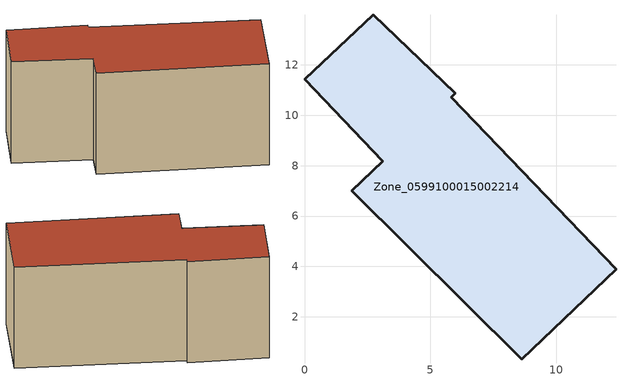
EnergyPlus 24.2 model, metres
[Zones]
Zone_0599100015002214
 floor ground (C_G): 0,11.44 2.73,13.99 5.98,10.88 5.82,10.71 12.36,3.89 8.62,0.32 1.87,7 3.11,8.18 z0.8
 wall outside (C_F): 5.82,10.71 5.98,10.88 2.73,13.99 0,11.44 3.11,8.18 1.87,7 8.62,0.32 12.36,3.89 5.82,10.71 z0.8:7.04
 roof outside (C_R): 8.62,0.32 12.36,3.89 5.82,10.71 5.98,10.88 2.73,13.99 0,11.44 3.11,8.18 1.87,7 z7.04
[BUILDING]
Pand.0599100015002214: North Axis=0; Terrain=City; Loads Convergence Tolerance Value=0.04; Temperature Convergence Tolerance Value=0.4; Solar Distribution=FullExterior; Maximum Number of Warmup Days=25; Minimum Number of Warmup Days=1
[Site:Location]
Rotterdam.The.Hague.AP_ZH_NLD Design_Conditions: Latitude=51.96; Longitude=4.45; Time Zone=1; Elevation=-4.5
[SITE:GROUNDTEMPERATURE:BUILDINGSURFACE]
18, 18, 18, 18, 18, 18, 18, 18, 18, 18, 18, 18
[MATERIAL] Thermal Absorptance=0.9; Solar Absorptance=0.7; Visible Absorptance=0.7
Name | Roughness | Thickness | Conductivity | Density | Specific Heat
G.TC.1975-1991 | MediumSmooth | 0.15 | 0.288461 | 540 | 1210
F.TC.1975-1991 | Rough | 0.3 | 0.230769 | 1920 | 840
R.TC.1975-1991 | MediumRough | 0.2 | 0.153846 | 1500 | 1000
[CONSTRUCTION]
C_G: G.TC.1975-1991
C_F: F.TC.1975-1991
C_R: R.TC.1975-1991
[ZONE]
Zone_0599100015002214: Type=1; Multiplier=1; Ceiling Height=Autocalculate; Volume=Autocalculate; Floor Area=autocalculate; Part of Total Floor Area=Yes
[ZONEINFILTRATION:DESIGNFLOWRATE]
Infil_Zone_0599100015002214: Zone or ZoneList or Space or SpaceList=Zone_0599100015002214; Schedule=AlwaysOn; Design Flow Rate Calculation Method=Flow/Area; Flow Rate per Floor Area=0.003; Constant Term Coefficient=1; Temperature Term Coefficient=0; Velocity Term Coefficient=0; Velocity Squared Term Coefficient=0
[HVACTEMPLATE:ZONE:IDEALLOADSAIRSYSTEM]
Zone_0599100015002214: Maximum Heating Supply Air Temperature=50; Minimum Cooling Supply Air Temperature=13; Maximum Heating Supply Air Humidity Ratio=0.0156; Minimum Cooling Supply Air Humidity Ratio=0.0077; Heating Limit=NoLimit; Cooling Limit=NoLimit; Dehumidification Control Type=ConstantSensibleHeatRatio; Cooling Sensible Heat Ratio=0.7; Dehumidification Setpoint=60; Humidification Control Type=None; Humidification Setpoint=30; Outdoor Air Method=None; Outdoor Air Flow Rate per Person=0.00944; Outdoor Air Flow Rate per Zone Floor Area=0; Outdoor Air Flow Rate per Zone=0; Demand Controlled Ventilation Type=None; Outdoor Air Economizer Type=NoEconomizer; Heat Recovery Type=None; Sensible Heat Recovery Effectiveness=0.7; Latent Heat Recovery Effectiveness=0.65
[ZONECONTROL:THERMOSTAT]
ThermostatControl_Zone_0599100015002214: Zone or ZoneList=Zone_0599100015002214; Control Type Schedule=DualSetpointControlType; Control 1=Thermostat_Zone_0599100015002214; Temperature Difference Between Cutout And Setpoint=0
[THERMOSTATSETPOINT:DUALSETPOINT]
Thermostat_Zone_0599100015002214: Heating Setpoint Temperature Schedule=HeatingSetpoint_Zone_0599100015002214; Cooling Setpoint Temperature Schedule=CoolingSetpoint_Zone_0599100015002214
[SCHEDULE:COMPACT]
HeatingSetpoint_Zone_0599100015002214: Through: 12/31, For: AllDays, Until: 24:00, 21
CoolingSetpoint_Zone_0599100015002214: Through: 12/31, For: AllDays, Until: 24:00, 24
DualSetpointControlType: Through: 12/31, For: AllDays, Until: 24:00, 4
AlwaysOn: Through: 12/31, For: AllDays, Until: 24:00, 1
